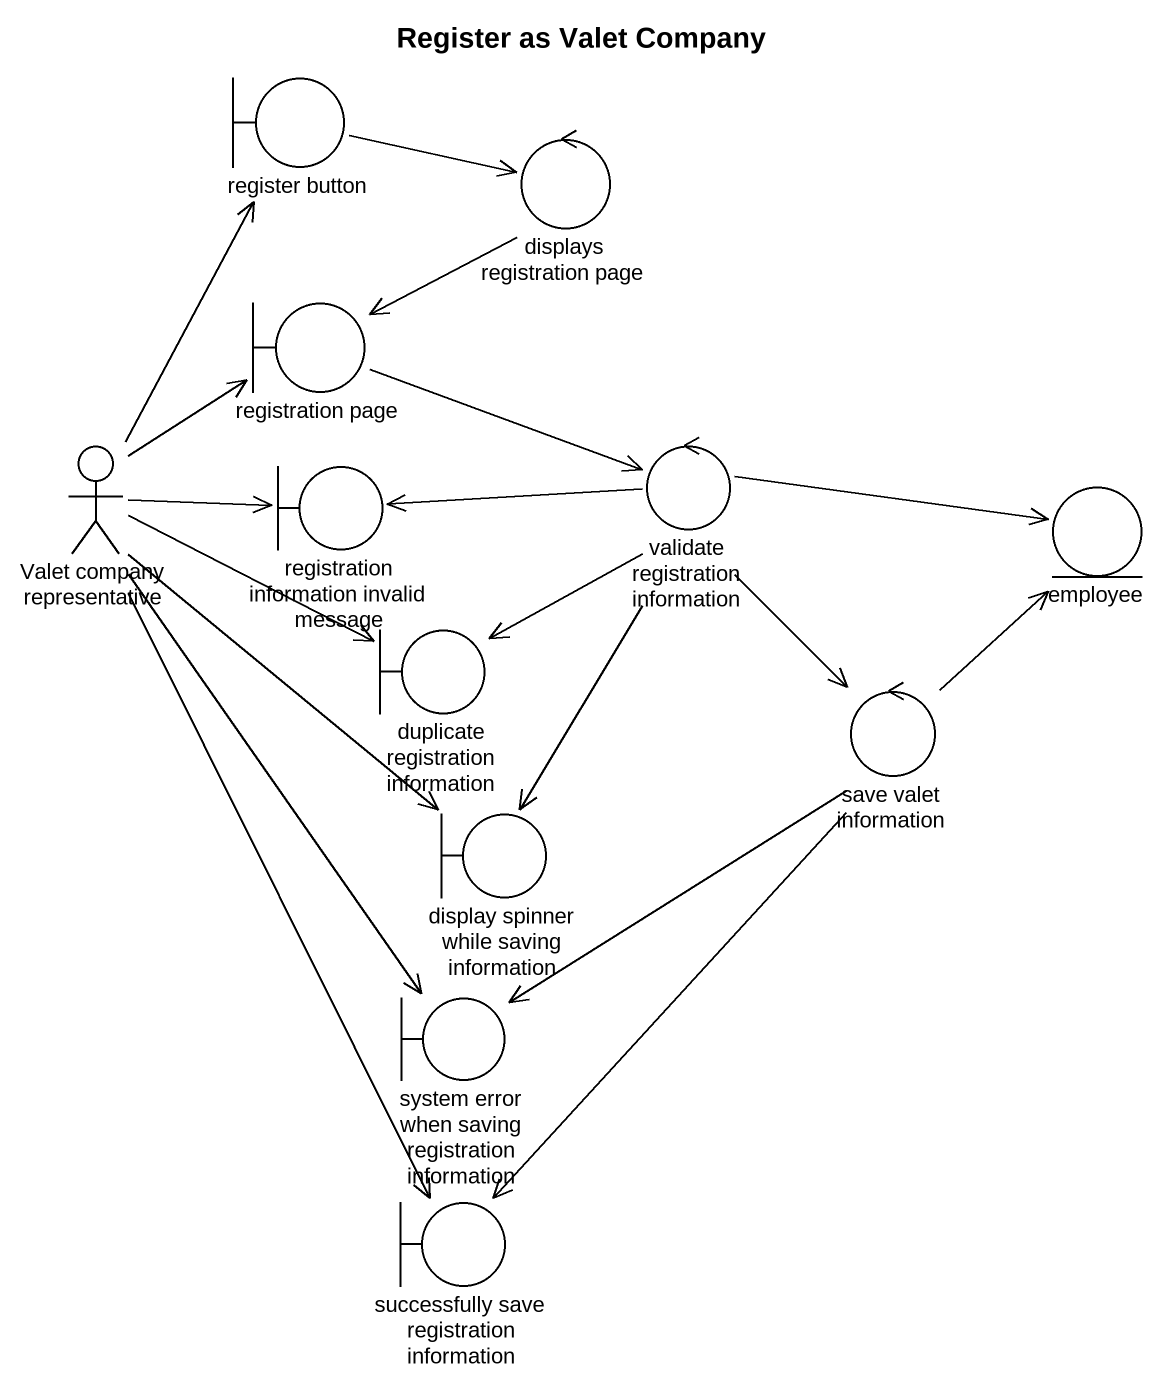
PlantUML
@startuml
title Register as Valet Company
boundary "register button" as register_button
control "displays registration page" as displays_registration_page
boundary "registration page" as registration_page
actor "Valet company representative" as Valet_company_representative
boundary "registration information invalid message" as registration_information
control "validate registration information" as validate_registration
entity employee
boundary "duplicate registration information" as duplicate_registration
control "save valet information" as save_valet_information
boundary "display spinner while saving information" as display_spinner_while
boundary "system error when saving registration information" as system_error_when_saving
boundary "successfully save registration information" as successfully_save
register_button -right-> displays_registration_page
displays_registration_page --> registration_page
registration_page -right-> validate_registration
Valet_company_representative -up-> register_button
Valet_company_representative -up-> registration_page
Valet_company_representative -right-> registration_information
Valet_company_representative -right-> duplicate_registration
Valet_company_representative --> display_spinner_while
Valet_company_representative --> system_error_when_saving
Valet_company_representative --> successfully_save
validate_registration -left-> registration_information
validate_registration -right-> employee
validate_registration --> duplicate_registration
validate_registration --> save_valet_information
validate_registration --> display_spinner_while
save_valet_information -up-> employee
save_valet_information --> system_error_when_saving
save_valet_information --> successfully_save
@enduml
